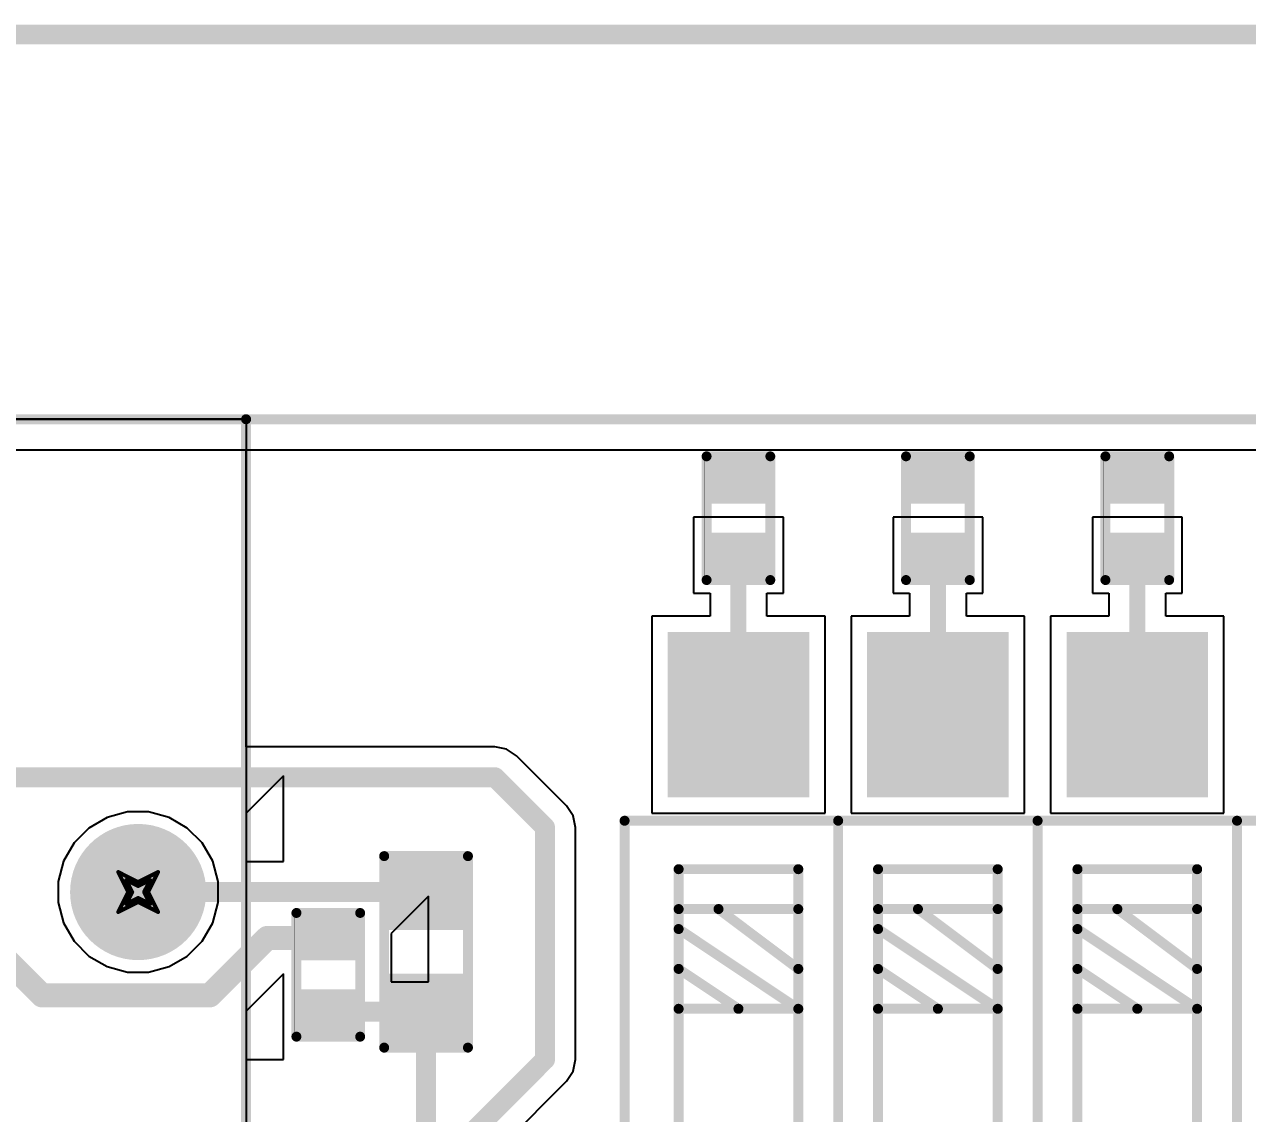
# Model space of a CAD drawing. Header units: inches. Extents: x 0 to 5032, y 0 to 5323.
# Drawn here: x 159.38 to 174.96, y 121.16 to 135.03 of the extents above; entities that cross this region are included whole.
import ezdxf

# ---------------------------------------------------------------- set-up
doc = ezdxf.new("R2010")
doc.units = ezdxf.units.IN
for name, color, linetype in [('Board Outline', 216, 'Continuous'), ('Bottom Layer', 5, 'Continuous'), ('Bottom Solder', 6, 'Continuous'), ('Drill Drawing', 1, 'Continuous'), ('Layer 1', 16, 'Continuous'), ('Layer 2', 76, 'Continuous'), ('Multi-Layer', 9, 'Continuous'), ('Pad Holes', 156, 'Continuous'), ('Top Layer', 1, 'Continuous'), ('Top Overlay', 2, 'Continuous'), ('Top Paste', 8, 'Continuous'), ('Top Solder', 216, 'Continuous')]:
    doc.layers.add(name, color=color, linetype=linetype)
doc.styles.add('Arial', font='', dxfattribs={"height": 0.2})
doc.styles.get('Arial').set_extended_font_data('Arial')

# ---------------------------------------------------------------- blocks, each defined once
blk = doc.blocks.new('DSIC07LS_P_53')
at = {"layer": 'Top Layer'}
for points in [[(-8.47, 5.45), (-6.77, 5.45), (-6.77, 3.45), (-8.47, 3.45)], [(-5.93, 5.45), (-4.23, 5.45), (-4.23, 3.45), (-5.93, 3.45)], [(-3.39, 5.45), (-1.69, 5.45), (-1.69, 3.45), (-3.39, 3.45)], [(-0.85, 5.45), (0.85, 5.45), (0.85, 3.45), (-0.85, 3.45)], [(1.69, 5.45), (3.39, 5.45), (3.39, 3.45), (1.69, 3.45)], [(4.23, 5.445), (5.93, 5.445), (5.93, 3.445), (4.23, 3.445)], [(6.77, 5.45), (8.47, 5.45), (8.47, 3.45), (6.77, 3.45)], [(-8.47, -3.45), (-6.77, -3.45), (-6.77, -5.45), (-8.47, -5.45)], [(-5.93, -3.45), (-4.23, -3.45), (-4.23, -5.45), (-5.93, -5.45)], [(-3.39, -3.445), (-1.69, -3.445), (-1.69, -5.445), (-3.39, -5.445)], [(-0.85, -3.45), (0.85, -3.45), (0.85, -5.45), (-0.85, -5.45)], [(1.69, -3.45), (3.39, -3.45), (3.39, -5.45), (1.69, -5.45)], [(4.23, -3.45), (5.93, -3.45), (5.93, -5.45), (4.23, -5.45)], [(6.77, -3.45), (8.47, -3.45), (8.47, -5.45), (6.77, -5.45)]]:
    blk.add_hatch(color=1, dxfattribs=at).paths.add_polyline_path(points)
at = {"layer": 'Top Paste'}
for points in [[(-8.47, 5.45), (-6.77, 5.45), (-6.77, 3.45), (-8.47, 3.45)], [(-5.93, 5.45), (-4.23, 5.45), (-4.23, 3.45), (-5.93, 3.45)], [(-3.39, 5.45), (-1.69, 5.45), (-1.69, 3.45), (-3.39, 3.45)], [(-0.85, 5.45), (0.85, 5.45), (0.85, 3.45), (-0.85, 3.45)], [(1.69, 5.45), (3.39, 5.45), (3.39, 3.45), (1.69, 3.45)], [(4.23, 5.445), (5.93, 5.445), (5.93, 3.445), (4.23, 3.445)], [(6.77, 5.45), (8.47, 5.45), (8.47, 3.45), (6.77, 3.45)], [(-8.47, -3.45), (-6.77, -3.45), (-6.77, -5.45), (-8.47, -5.45)], [(-5.93, -3.45), (-4.23, -3.45), (-4.23, -5.45), (-5.93, -5.45)], [(-3.39, -3.445), (-1.69, -3.445), (-1.69, -5.445), (-3.39, -5.445)], [(-0.85, -3.45), (0.85, -3.45), (0.85, -5.45), (-0.85, -5.45)], [(1.69, -3.45), (3.39, -3.45), (3.39, -5.45), (1.69, -5.45)], [(4.23, -3.45), (5.93, -3.45), (5.93, -5.45), (4.23, -5.45)], [(6.77, -3.45), (8.47, -3.45), (8.47, -5.45), (6.77, -5.45)]]:
    blk.add_hatch(color=8, dxfattribs=at).paths.add_polyline_path(points)
at = {"layer": 'Top Solder'}
for points in [[(-8.521, 5.501), (-6.719, 5.501), (-6.719, 3.399), (-8.521, 3.399)], [(-5.981, 5.501), (-4.179, 5.501), (-4.179, 3.399), (-5.981, 3.399)], [(-3.441, 5.501), (-1.639, 5.501), (-1.639, 3.399), (-3.441, 3.399)], [(-0.901, 5.501), (0.901, 5.501), (0.901, 3.399), (-0.901, 3.399)], [(1.639, 5.501), (3.441, 5.501), (3.441, 3.399), (1.639, 3.399)], [(4.179, 5.496), (5.981, 5.496), (5.981, 3.394), (4.179, 3.394)], [(6.719, 5.501), (8.521, 5.501), (8.521, 3.399), (6.719, 3.399)], [(-8.521, -3.399), (-6.719, -3.399), (-6.719, -5.501), (-8.521, -5.501)], [(-5.981, -3.399), (-4.179, -3.399), (-4.179, -5.501), (-5.981, -5.501)], [(-3.441, -3.394), (-1.639, -3.394), (-1.639, -5.496), (-3.441, -5.496)], [(-0.901, -3.399), (0.901, -3.399), (0.901, -5.501), (-0.901, -5.501)], [(1.639, -3.399), (3.441, -3.399), (3.441, -5.501), (1.639, -5.501)], [(4.179, -3.399), (5.981, -3.399), (5.981, -5.501), (4.179, -5.501)], [(6.719, -3.399), (8.521, -3.399), (8.521, -5.501), (6.719, -5.501)]]:
    blk.add_hatch(color=216, dxfattribs=at).paths.add_polyline_path(points)
at = {"layer": 'Top Overlay'}
for points in [[(-9.07, 3.1, 0.127, 0.127, 0), (-9.07, -3.1, 0.127, 0.127, 0)], [(9.068, 3.1, 0.127, 0.127, 0), (-9.068, 3.1, 0.127, 0.127, 0)], [(-6.35, 3.1, 0.127, 0.127, 0), (-6.35, -3.1, 0.127, 0.127, 0)], [(-3.81, 3.1, 0.127, 0.127, 0), (-3.81, -3.1, 0.127, 0.127, 0)], [(-1.143, 3.1, 0.127, 0.127, 0), (-1.143, -3.1, 0.127, 0.127, 0)], [(1.27, 3.1, 0.127, 0.127, 0), (1.27, -3.1, 0.127, 0.127, 0)], [(3.81, 3.1, 0.127, 0.127, 0), (3.81, -3.1, 0.127, 0.127, 0)], [(6.35, 3.1, 0.127, 0.127, 0), (6.35, -3.1, 0.127, 0.127, 0)], [(9.07, 3.1, 0.127, 0.127, 0), (9.07, -3.1, 0.127, 0.127, 0)], [(-6.858, 2.343, 0.127, 0.127, 0), (-8.382, 2.343, 0.127, 0.127, 0)], [(-8.382, 2.343, 0.127, 0.127, 0), (-8.382, -2.483, 0.127, 0.127, 0)], [(-6.858, 2.343, 0.127, 0.127, 0), (-6.858, -2.483, 0.127, 0.127, 0)], [(-5.842, 2.343, 0.127, 0.127, 0), (-5.842, -2.483, 0.127, 0.127, 0)], [(-4.318, 2.343, 0.127, 0.127, 0), (-5.842, 2.343, 0.127, 0.127, 0)], [(-4.318, 2.343, 0.127, 0.127, 0), (-4.318, -2.483, 0.127, 0.127, 0)], [(-1.778, 2.343, 0.127, 0.127, 0), (-3.302, 2.343, 0.127, 0.127, 0)], [(-3.302, 2.343, 0.127, 0.127, 0), (-3.302, -2.483, 0.127, 0.127, 0)], [(-1.778, 2.343, 0.127, 0.127, 0), (-1.778, -2.483, 0.127, 0.127, 0)], [(-0.762, 2.343, 0.127, 0.127, 0), (-0.762, -2.483, 0.127, 0.127, 0)], [(0.762, 2.343, 0.127, 0.127, 0), (-0.762, 2.343, 0.127, 0.127, 0)], [(0.762, 2.343, 0.127, 0.127, 0), (0.762, -2.483, 0.127, 0.127, 0)], [(3.302, 2.343, 0.127, 0.127, 0), (1.778, 2.343, 0.127, 0.127, 0)], [(1.778, 2.343, 0.127, 0.127, 0), (1.778, -2.483, 0.127, 0.127, 0)], [(3.302, 2.343, 0.127, 0.127, 0), (3.302, -2.483, 0.127, 0.127, 0)], [(4.318, 2.343, 0.127, 0.127, 0), (4.318, -2.483, 0.127, 0.127, 0)], [(5.842, 2.343, 0.127, 0.127, 0), (4.318, 2.343, 0.127, 0.127, 0)], [(5.842, 2.343, 0.127, 0.127, 0), (5.842, -2.483, 0.127, 0.127, 0)], [(8.382, 2.343, 0.127, 0.127, 0), (6.858, 2.343, 0.127, 0.127, 0)], [(6.858, 2.343, 0.127, 0.127, 0), (6.858, -2.483, 0.127, 0.127, 0)], [(8.382, 2.343, 0.127, 0.127, 0), (8.382, -2.483, 0.127, 0.127, 0)], [(-6.858, -0.705, 0.127, 0.127, 0), (-8.382, -0.705, 0.127, 0.127, 0)], [(-6.858, -1.721, 0.127, 0.127, 0), (-8.382, -0.705, 0.127, 0.127, 0)], [(-6.858, -1.213, 0.127, 0.127, 0), (-7.62, -0.705, 0.127, 0.127, 0)], [(-4.318, -1.721, 0.127, 0.127, 0), (-5.842, -0.705, 0.127, 0.127, 0)], [(-4.318, -0.705, 0.127, 0.127, 0), (-5.842, -0.705, 0.127, 0.127, 0)], [(-4.318, -1.213, 0.127, 0.127, 0), (-5.08, -0.705, 0.127, 0.127, 0)], [(-1.778, -0.705, 0.127, 0.127, 0), (-3.302, -0.705, 0.127, 0.127, 0)], [(-1.778, -1.721, 0.127, 0.127, 0), (-3.302, -0.705, 0.127, 0.127, 0)], [(-1.778, -1.213, 0.127, 0.127, 0), (-2.54, -0.705, 0.127, 0.127, 0)], [(0.762, -1.721, 0.127, 0.127, 0), (-0.762, -0.705, 0.127, 0.127, 0)], [(0.762, -0.705, 0.127, 0.127, 0), (-0.762, -0.705, 0.127, 0.127, 0)], [(0.762, -1.213, 0.127, 0.127, 0), (0, -0.705, 0.127, 0.127, 0)], [(3.302, -0.705, 0.127, 0.127, 0), (1.778, -0.705, 0.127, 0.127, 0)], [(3.302, -1.721, 0.127, 0.127, 0), (1.778, -0.705, 0.127, 0.127, 0)], [(3.302, -1.213, 0.127, 0.127, 0), (2.54, -0.705, 0.127, 0.127, 0)], [(5.842, -1.721, 0.127, 0.127, 0), (4.318, -0.705, 0.127, 0.127, 0)], [(5.842, -0.705, 0.127, 0.127, 0), (4.318, -0.705, 0.127, 0.127, 0)], [(5.842, -1.213, 0.127, 0.127, 0), (5.08, -0.705, 0.127, 0.127, 0)], [(8.382, -0.705, 0.127, 0.127, 0), (6.858, -0.705, 0.127, 0.127, 0)], [(8.382, -1.721, 0.127, 0.127, 0), (6.858, -0.705, 0.127, 0.127, 0)], [(8.382, -1.213, 0.127, 0.127, 0), (7.62, -0.705, 0.127, 0.127, 0)], [(-7.366, -1.975, 0.127, 0.127, 0), (-8.382, -1.213, 0.127, 0.127, 0)], [(-4.826, -1.975, 0.127, 0.127, 0), (-5.842, -1.213, 0.127, 0.127, 0)], [(-2.286, -1.975, 0.127, 0.127, 0), (-3.302, -1.213, 0.127, 0.127, 0)], [(0.254, -1.975, 0.127, 0.127, 0), (-0.762, -1.213, 0.127, 0.127, 0)], [(2.794, -1.975, 0.127, 0.127, 0), (1.778, -1.213, 0.127, 0.127, 0)], [(5.334, -1.975, 0.127, 0.127, 0), (4.318, -1.213, 0.127, 0.127, 0)], [(7.874, -1.975, 0.127, 0.127, 0), (6.858, -1.213, 0.127, 0.127, 0)], [(-6.858, -1.975, 0.127, 0.127, 0), (-8.382, -1.975, 0.127, 0.127, 0)], [(-4.318, -1.975, 0.127, 0.127, 0), (-5.842, -1.975, 0.127, 0.127, 0)], [(-1.778, -1.975, 0.127, 0.127, 0), (-3.302, -1.975, 0.127, 0.127, 0)], [(0.762, -1.975, 0.127, 0.127, 0), (-0.762, -1.975, 0.127, 0.127, 0)], [(3.302, -1.975, 0.127, 0.127, 0), (1.778, -1.975, 0.127, 0.127, 0)], [(5.842, -1.975, 0.127, 0.127, 0), (4.318, -1.975, 0.127, 0.127, 0)], [(8.382, -1.975, 0.127, 0.127, 0), (6.858, -1.975, 0.127, 0.127, 0)], [(-6.858, -2.483, 0.127, 0.127, 0), (-8.382, -2.483, 0.127, 0.127, 0)], [(-4.318, -2.483, 0.127, 0.127, 0), (-5.842, -2.483, 0.127, 0.127, 0)], [(-1.778, -2.483, 0.127, 0.127, 0), (-3.302, -2.483, 0.127, 0.127, 0)], [(0.762, -2.483, 0.127, 0.127, 0), (-0.762, -2.483, 0.127, 0.127, 0)], [(3.302, -2.483, 0.127, 0.127, 0), (1.778, -2.483, 0.127, 0.127, 0)], [(5.842, -2.483, 0.127, 0.127, 0), (4.318, -2.483, 0.127, 0.127, 0)], [(8.382, -2.483, 0.127, 0.127, 0), (6.858, -2.483, 0.127, 0.127, 0)], [(9.07, -3.1, 0.127, 0.127, 0), (-9.07, -3.1, 0.127, 0.127, 0)], [(-7.645, -5.664, 0.254, 0.254, 0), (-7.772, -5.791, 0.254, 0.254, 0)], [(-7.518, -5.791, 0.254, 0.254, 0), (-7.645, -5.664, 0.254, 0.254, 0)], [(-7.518, -5.791, 0.254, 0.254, 0), (-7.772, -5.791, 0.254, 0.254, 0)]]:
    blk.add_lwpolyline(points, format="xyseb", dxfattribs=at)
for points in [[(-9.102, 3.1, 0.0635, 0.0635, 1), (-9.038, 3.1, 0.0635, 0.0635, 1)], [(-9.1, 3.1, 0.0635, 0.0635, 1), (-9.036, 3.1, 0.0635, 0.0635, 1)], [(-6.382, 3.1, 0.0635, 0.0635, 1), (-6.318, 3.1, 0.0635, 0.0635, 1)], [(-3.842, 3.1, 0.0635, 0.0635, 1), (-3.778, 3.1, 0.0635, 0.0635, 1)], [(-1.175, 3.1, 0.0635, 0.0635, 1), (-1.111, 3.1, 0.0635, 0.0635, 1)], [(1.238, 3.1, 0.0635, 0.0635, 1), (1.302, 3.1, 0.0635, 0.0635, 1)], [(3.778, 3.1, 0.0635, 0.0635, 1), (3.842, 3.1, 0.0635, 0.0635, 1)], [(6.318, 3.1, 0.0635, 0.0635, 1), (6.382, 3.1, 0.0635, 0.0635, 1)], [(9.036, 3.1, 0.0635, 0.0635, 1), (9.1, 3.1, 0.0635, 0.0635, 1)], [(9.038, 3.1, 0.0635, 0.0635, 1), (9.102, 3.1, 0.0635, 0.0635, 1)], [(-8.414, 2.343, 0.0635, 0.0635, 1), (-8.35, 2.343, 0.0635, 0.0635, 1)], [(-8.414, 2.343, 0.0635, 0.0635, 1), (-8.35, 2.343, 0.0635, 0.0635, 1)], [(-6.89, 2.343, 0.0635, 0.0635, 1), (-6.826, 2.343, 0.0635, 0.0635, 1)], [(-6.89, 2.343, 0.0635, 0.0635, 1), (-6.826, 2.343, 0.0635, 0.0635, 1)], [(-5.874, 2.343, 0.0635, 0.0635, 1), (-5.81, 2.343, 0.0635, 0.0635, 1)], [(-5.874, 2.343, 0.0635, 0.0635, 1), (-5.81, 2.343, 0.0635, 0.0635, 1)], [(-4.35, 2.343, 0.0635, 0.0635, 1), (-4.286, 2.343, 0.0635, 0.0635, 1)], [(-4.35, 2.343, 0.0635, 0.0635, 1), (-4.286, 2.343, 0.0635, 0.0635, 1)], [(-3.334, 2.343, 0.0635, 0.0635, 1), (-3.27, 2.343, 0.0635, 0.0635, 1)], [(-3.334, 2.343, 0.0635, 0.0635, 1), (-3.27, 2.343, 0.0635, 0.0635, 1)], [(-1.81, 2.343, 0.0635, 0.0635, 1), (-1.746, 2.343, 0.0635, 0.0635, 1)], [(-1.81, 2.343, 0.0635, 0.0635, 1), (-1.746, 2.343, 0.0635, 0.0635, 1)], [(-0.794, 2.343, 0.0635, 0.0635, 1), (-0.73, 2.343, 0.0635, 0.0635, 1)], [(-0.794, 2.343, 0.0635, 0.0635, 1), (-0.73, 2.343, 0.0635, 0.0635, 1)], [(0.73, 2.343, 0.0635, 0.0635, 1), (0.794, 2.343, 0.0635, 0.0635, 1)], [(0.73, 2.343, 0.0635, 0.0635, 1), (0.794, 2.343, 0.0635, 0.0635, 1)], [(1.746, 2.343, 0.0635, 0.0635, 1), (1.81, 2.343, 0.0635, 0.0635, 1)], [(1.746, 2.343, 0.0635, 0.0635, 1), (1.81, 2.343, 0.0635, 0.0635, 1)], [(3.27, 2.343, 0.0635, 0.0635, 1), (3.334, 2.343, 0.0635, 0.0635, 1)], [(3.27, 2.343, 0.0635, 0.0635, 1), (3.334, 2.343, 0.0635, 0.0635, 1)], [(4.286, 2.343, 0.0635, 0.0635, 1), (4.35, 2.343, 0.0635, 0.0635, 1)], [(4.286, 2.343, 0.0635, 0.0635, 1), (4.35, 2.343, 0.0635, 0.0635, 1)], [(5.81, 2.343, 0.0635, 0.0635, 1), (5.874, 2.343, 0.0635, 0.0635, 1)], [(5.81, 2.343, 0.0635, 0.0635, 1), (5.874, 2.343, 0.0635, 0.0635, 1)], [(6.826, 2.343, 0.0635, 0.0635, 1), (6.89, 2.343, 0.0635, 0.0635, 1)], [(6.826, 2.343, 0.0635, 0.0635, 1), (6.89, 2.343, 0.0635, 0.0635, 1)], [(8.35, 2.343, 0.0635, 0.0635, 1), (8.414, 2.343, 0.0635, 0.0635, 1)], [(8.35, 2.343, 0.0635, 0.0635, 1), (8.414, 2.343, 0.0635, 0.0635, 1)], [(-8.414, -0.705, 0.0635, 0.0635, 1), (-8.35, -0.705, 0.0635, 0.0635, 1)], [(-8.414, -0.705, 0.0635, 0.0635, 1), (-8.35, -0.705, 0.0635, 0.0635, 1)], [(-7.652, -0.705, 0.0635, 0.0635, 1), (-7.588, -0.705, 0.0635, 0.0635, 1)], [(-6.89, -0.705, 0.0635, 0.0635, 1), (-6.826, -0.705, 0.0635, 0.0635, 1)], [(-5.874, -0.705, 0.0635, 0.0635, 1), (-5.81, -0.705, 0.0635, 0.0635, 1)], [(-5.874, -0.705, 0.0635, 0.0635, 1), (-5.81, -0.705, 0.0635, 0.0635, 1)], [(-5.112, -0.705, 0.0635, 0.0635, 1), (-5.048, -0.705, 0.0635, 0.0635, 1)], [(-4.35, -0.705, 0.0635, 0.0635, 1), (-4.286, -0.705, 0.0635, 0.0635, 1)], [(-3.334, -0.705, 0.0635, 0.0635, 1), (-3.27, -0.705, 0.0635, 0.0635, 1)], [(-3.334, -0.705, 0.0635, 0.0635, 1), (-3.27, -0.705, 0.0635, 0.0635, 1)], [(-2.572, -0.705, 0.0635, 0.0635, 1), (-2.508, -0.705, 0.0635, 0.0635, 1)], [(-1.81, -0.705, 0.0635, 0.0635, 1), (-1.746, -0.705, 0.0635, 0.0635, 1)], [(-0.794, -0.705, 0.0635, 0.0635, 1), (-0.73, -0.705, 0.0635, 0.0635, 1)], [(-0.794, -0.705, 0.0635, 0.0635, 1), (-0.73, -0.705, 0.0635, 0.0635, 1)], [(-0.032, -0.705, 0.0635, 0.0635, 1), (0.032, -0.705, 0.0635, 0.0635, 1)], [(0.73, -0.705, 0.0635, 0.0635, 1), (0.794, -0.705, 0.0635, 0.0635, 1)], [(1.746, -0.705, 0.0635, 0.0635, 1), (1.81, -0.705, 0.0635, 0.0635, 1)], [(1.746, -0.705, 0.0635, 0.0635, 1), (1.81, -0.705, 0.0635, 0.0635, 1)], [(2.508, -0.705, 0.0635, 0.0635, 1), (2.572, -0.705, 0.0635, 0.0635, 1)], [(3.27, -0.705, 0.0635, 0.0635, 1), (3.334, -0.705, 0.0635, 0.0635, 1)], [(4.286, -0.705, 0.0635, 0.0635, 1), (4.35, -0.705, 0.0635, 0.0635, 1)], [(4.286, -0.705, 0.0635, 0.0635, 1), (4.35, -0.705, 0.0635, 0.0635, 1)], [(5.048, -0.705, 0.0635, 0.0635, 1), (5.112, -0.705, 0.0635, 0.0635, 1)], [(5.81, -0.705, 0.0635, 0.0635, 1), (5.874, -0.705, 0.0635, 0.0635, 1)], [(6.826, -0.705, 0.0635, 0.0635, 1), (6.89, -0.705, 0.0635, 0.0635, 1)], [(6.826, -0.705, 0.0635, 0.0635, 1), (6.89, -0.705, 0.0635, 0.0635, 1)], [(7.588, -0.705, 0.0635, 0.0635, 1), (7.652, -0.705, 0.0635, 0.0635, 1)], [(8.35, -0.705, 0.0635, 0.0635, 1), (8.414, -0.705, 0.0635, 0.0635, 1)], [(-8.414, -1.213, 0.0635, 0.0635, 1), (-8.35, -1.213, 0.0635, 0.0635, 1)], [(-6.89, -1.213, 0.0635, 0.0635, 1), (-6.826, -1.213, 0.0635, 0.0635, 1)], [(-5.874, -1.213, 0.0635, 0.0635, 1), (-5.81, -1.213, 0.0635, 0.0635, 1)], [(-4.35, -1.213, 0.0635, 0.0635, 1), (-4.286, -1.213, 0.0635, 0.0635, 1)], [(-3.334, -1.213, 0.0635, 0.0635, 1), (-3.27, -1.213, 0.0635, 0.0635, 1)], [(-1.81, -1.213, 0.0635, 0.0635, 1), (-1.746, -1.213, 0.0635, 0.0635, 1)], [(-0.794, -1.213, 0.0635, 0.0635, 1), (-0.73, -1.213, 0.0635, 0.0635, 1)], [(0.73, -1.213, 0.0635, 0.0635, 1), (0.794, -1.213, 0.0635, 0.0635, 1)], [(1.746, -1.213, 0.0635, 0.0635, 1), (1.81, -1.213, 0.0635, 0.0635, 1)], [(3.27, -1.213, 0.0635, 0.0635, 1), (3.334, -1.213, 0.0635, 0.0635, 1)], [(4.286, -1.213, 0.0635, 0.0635, 1), (4.35, -1.213, 0.0635, 0.0635, 1)], [(5.81, -1.213, 0.0635, 0.0635, 1), (5.874, -1.213, 0.0635, 0.0635, 1)], [(6.826, -1.213, 0.0635, 0.0635, 1), (6.89, -1.213, 0.0635, 0.0635, 1)], [(8.35, -1.213, 0.0635, 0.0635, 1), (8.414, -1.213, 0.0635, 0.0635, 1)], [(-6.89, -1.721, 0.0635, 0.0635, 1), (-6.826, -1.721, 0.0635, 0.0635, 1)], [(-4.35, -1.721, 0.0635, 0.0635, 1), (-4.286, -1.721, 0.0635, 0.0635, 1)], [(-1.81, -1.721, 0.0635, 0.0635, 1), (-1.746, -1.721, 0.0635, 0.0635, 1)], [(0.73, -1.721, 0.0635, 0.0635, 1), (0.794, -1.721, 0.0635, 0.0635, 1)], [(3.27, -1.721, 0.0635, 0.0635, 1), (3.334, -1.721, 0.0635, 0.0635, 1)], [(5.81, -1.721, 0.0635, 0.0635, 1), (5.874, -1.721, 0.0635, 0.0635, 1)], [(8.35, -1.721, 0.0635, 0.0635, 1), (8.414, -1.721, 0.0635, 0.0635, 1)], [(-8.414, -1.975, 0.0635, 0.0635, 1), (-8.35, -1.975, 0.0635, 0.0635, 1)], [(-7.398, -1.975, 0.0635, 0.0635, 1), (-7.334, -1.975, 0.0635, 0.0635, 1)], [(-6.89, -1.975, 0.0635, 0.0635, 1), (-6.826, -1.975, 0.0635, 0.0635, 1)], [(-5.874, -1.975, 0.0635, 0.0635, 1), (-5.81, -1.975, 0.0635, 0.0635, 1)], [(-4.858, -1.975, 0.0635, 0.0635, 1), (-4.794, -1.975, 0.0635, 0.0635, 1)], [(-4.35, -1.975, 0.0635, 0.0635, 1), (-4.286, -1.975, 0.0635, 0.0635, 1)], [(-3.334, -1.975, 0.0635, 0.0635, 1), (-3.27, -1.975, 0.0635, 0.0635, 1)], [(-2.318, -1.975, 0.0635, 0.0635, 1), (-2.254, -1.975, 0.0635, 0.0635, 1)], [(-1.81, -1.975, 0.0635, 0.0635, 1), (-1.746, -1.975, 0.0635, 0.0635, 1)], [(-0.794, -1.975, 0.0635, 0.0635, 1), (-0.73, -1.975, 0.0635, 0.0635, 1)], [(0.222, -1.975, 0.0635, 0.0635, 1), (0.286, -1.975, 0.0635, 0.0635, 1)], [(0.73, -1.975, 0.0635, 0.0635, 1), (0.794, -1.975, 0.0635, 0.0635, 1)], [(1.746, -1.975, 0.0635, 0.0635, 1), (1.81, -1.975, 0.0635, 0.0635, 1)], [(2.762, -1.975, 0.0635, 0.0635, 1), (2.826, -1.975, 0.0635, 0.0635, 1)], [(3.27, -1.975, 0.0635, 0.0635, 1), (3.334, -1.975, 0.0635, 0.0635, 1)], [(4.286, -1.975, 0.0635, 0.0635, 1), (4.35, -1.975, 0.0635, 0.0635, 1)], [(5.302, -1.975, 0.0635, 0.0635, 1), (5.366, -1.975, 0.0635, 0.0635, 1)], [(5.81, -1.975, 0.0635, 0.0635, 1), (5.874, -1.975, 0.0635, 0.0635, 1)], [(6.826, -1.975, 0.0635, 0.0635, 1), (6.89, -1.975, 0.0635, 0.0635, 1)], [(7.842, -1.975, 0.0635, 0.0635, 1), (7.906, -1.975, 0.0635, 0.0635, 1)], [(8.35, -1.975, 0.0635, 0.0635, 1), (8.414, -1.975, 0.0635, 0.0635, 1)], [(-8.414, -2.483, 0.0635, 0.0635, 1), (-8.35, -2.483, 0.0635, 0.0635, 1)], [(-8.414, -2.483, 0.0635, 0.0635, 1), (-8.35, -2.483, 0.0635, 0.0635, 1)], [(-6.89, -2.483, 0.0635, 0.0635, 1), (-6.826, -2.483, 0.0635, 0.0635, 1)], [(-6.89, -2.483, 0.0635, 0.0635, 1), (-6.826, -2.483, 0.0635, 0.0635, 1)], [(-5.874, -2.483, 0.0635, 0.0635, 1), (-5.81, -2.483, 0.0635, 0.0635, 1)], [(-5.874, -2.483, 0.0635, 0.0635, 1), (-5.81, -2.483, 0.0635, 0.0635, 1)], [(-4.35, -2.483, 0.0635, 0.0635, 1), (-4.286, -2.483, 0.0635, 0.0635, 1)], [(-4.35, -2.483, 0.0635, 0.0635, 1), (-4.286, -2.483, 0.0635, 0.0635, 1)], [(-3.334, -2.483, 0.0635, 0.0635, 1), (-3.27, -2.483, 0.0635, 0.0635, 1)], [(-3.334, -2.483, 0.0635, 0.0635, 1), (-3.27, -2.483, 0.0635, 0.0635, 1)], [(-1.81, -2.483, 0.0635, 0.0635, 1), (-1.746, -2.483, 0.0635, 0.0635, 1)], [(-1.81, -2.483, 0.0635, 0.0635, 1), (-1.746, -2.483, 0.0635, 0.0635, 1)], [(-0.794, -2.483, 0.0635, 0.0635, 1), (-0.73, -2.483, 0.0635, 0.0635, 1)], [(-0.794, -2.483, 0.0635, 0.0635, 1), (-0.73, -2.483, 0.0635, 0.0635, 1)], [(0.73, -2.483, 0.0635, 0.0635, 1), (0.794, -2.483, 0.0635, 0.0635, 1)], [(0.73, -2.483, 0.0635, 0.0635, 1), (0.794, -2.483, 0.0635, 0.0635, 1)], [(1.746, -2.483, 0.0635, 0.0635, 1), (1.81, -2.483, 0.0635, 0.0635, 1)], [(1.746, -2.483, 0.0635, 0.0635, 1), (1.81, -2.483, 0.0635, 0.0635, 1)], [(3.27, -2.483, 0.0635, 0.0635, 1), (3.334, -2.483, 0.0635, 0.0635, 1)], [(3.27, -2.483, 0.0635, 0.0635, 1), (3.334, -2.483, 0.0635, 0.0635, 1)], [(4.286, -2.483, 0.0635, 0.0635, 1), (4.35, -2.483, 0.0635, 0.0635, 1)], [(4.286, -2.483, 0.0635, 0.0635, 1), (4.35, -2.483, 0.0635, 0.0635, 1)], [(5.81, -2.483, 0.0635, 0.0635, 1), (5.874, -2.483, 0.0635, 0.0635, 1)], [(5.81, -2.483, 0.0635, 0.0635, 1), (5.874, -2.483, 0.0635, 0.0635, 1)], [(6.826, -2.483, 0.0635, 0.0635, 1), (6.89, -2.483, 0.0635, 0.0635, 1)], [(6.826, -2.483, 0.0635, 0.0635, 1), (6.89, -2.483, 0.0635, 0.0635, 1)], [(8.35, -2.483, 0.0635, 0.0635, 1), (8.414, -2.483, 0.0635, 0.0635, 1)], [(8.35, -2.483, 0.0635, 0.0635, 1), (8.414, -2.483, 0.0635, 0.0635, 1)], [(-9.102, -3.1, 0.0635, 0.0635, 1), (-9.038, -3.1, 0.0635, 0.0635, 1)], [(-9.102, -3.1, 0.0635, 0.0635, 1), (-9.038, -3.1, 0.0635, 0.0635, 1)], [(-6.382, -3.1, 0.0635, 0.0635, 1), (-6.318, -3.1, 0.0635, 0.0635, 1)], [(-3.842, -3.1, 0.0635, 0.0635, 1), (-3.778, -3.1, 0.0635, 0.0635, 1)], [(-1.175, -3.1, 0.0635, 0.0635, 1), (-1.111, -3.1, 0.0635, 0.0635, 1)], [(1.238, -3.1, 0.0635, 0.0635, 1), (1.302, -3.1, 0.0635, 0.0635, 1)], [(3.778, -3.1, 0.0635, 0.0635, 1), (3.842, -3.1, 0.0635, 0.0635, 1)], [(6.318, -3.1, 0.0635, 0.0635, 1), (6.382, -3.1, 0.0635, 0.0635, 1)], [(9.038, -3.1, 0.0635, 0.0635, 1), (9.102, -3.1, 0.0635, 0.0635, 1)], [(9.038, -3.1, 0.0635, 0.0635, 1), (9.102, -3.1, 0.0635, 0.0635, 1)], [(-7.709, -5.664, 0.127, 0.127, 1), (-7.582, -5.664, 0.127, 0.127, 1)], [(-7.709, -5.664, 0.127, 0.127, 1), (-7.582, -5.664, 0.127, 0.127, 1)], [(-7.836, -5.791, 0.127, 0.127, 1), (-7.709, -5.791, 0.127, 0.127, 1)], [(-7.836, -5.791, 0.127, 0.127, 1), (-7.709, -5.791, 0.127, 0.127, 1)], [(-7.582, -5.791, 0.127, 0.127, 1), (-7.455, -5.791, 0.127, 0.127, 1)], [(-7.582, -5.791, 0.127, 0.127, 1), (-7.455, -5.791, 0.127, 0.127, 1)]]:
    blk.add_lwpolyline(points, format="xyseb", close=True, dxfattribs=at)
at = {"layer": 'Top Overlay', "style": 'Arial'}
for p in [(-7.608, 1.779), (-5.068, 1.779), (-2.528, 1.779), (0.012, 1.779), (2.552, 1.779), (5.092, 1.779), (7.632, 1.779)]:
    blk.add_text('ON', height=0.4945, rotation=-90, dxfattribs=at).set_placement(p)
blk = doc.blocks.new('R___0402_62')
at = {"layer": 'Top Layer'}
for points in [[(-0.699, -0.318), (-0.699, 0.317), (-0.241, 0.317), (-0.241, -0.318)], [(0.241, -0.318), (0.241, 0.317), (0.699, 0.317), (0.699, -0.318)]]:
    blk.add_hatch(color=1, dxfattribs=at).paths.add_polyline_path(points)
at = {"layer": 'Top Paste'}
for points in [[(-0.699, -0.318), (-0.699, 0.317), (-0.241, 0.317), (-0.241, -0.318)], [(0.241, -0.318), (0.241, 0.317), (0.699, 0.317), (0.699, -0.318)]]:
    blk.add_hatch(color=8, dxfattribs=at).paths.add_polyline_path(points)
at = {"layer": 'Top Solder'}
for points in [[(-0.754, -0.373), (-0.754, 0.373), (-0.186, 0.373), (-0.186, -0.373)], [(0.186, -0.373), (0.186, 0.373), (0.754, 0.373), (0.754, -0.373)]]:
    blk.add_hatch(color=216, dxfattribs=at).paths.add_polyline_path(points)
at = {"layer": 'Top Overlay'}
for points in [[(-0.787, -0.406, 0.127, 0.127, 0), (-0.787, 0.406, 0.127, 0.127, 0)], [(0.787, 0.406, 0.127, 0.127, 0), (-0.787, 0.406, 0.127, 0.127, 0)], [(0.787, -0.406, 0.127, 0.127, 0), (0.787, 0.406, 0.127, 0.127, 0)], [(0.787, -0.406, 0.127, 0.127, 0), (-0.787, -0.406, 0.127, 0.127, 0)], [(0.813, -0.432, 0.00323, 0.00323, 0), (-0.813, -0.432, 0.00323, 0.00323, 0)]]:
    blk.add_lwpolyline(points, format="xyseb", dxfattribs=at)
for points in [[(-0.819, 0.406, 0.0635, 0.0635, 1), (-0.756, 0.406, 0.0635, 0.0635, 1)], [(-0.819, 0.406, 0.0635, 0.0635, 1), (-0.756, 0.406, 0.0635, 0.0635, 1)], [(0.756, 0.406, 0.0635, 0.0635, 1), (0.819, 0.406, 0.0635, 0.0635, 1)], [(0.756, 0.406, 0.0635, 0.0635, 1), (0.819, 0.406, 0.0635, 0.0635, 1)], [(-0.819, -0.406, 0.0635, 0.0635, 1), (-0.756, -0.406, 0.0635, 0.0635, 1)], [(-0.819, -0.406, 0.0635, 0.0635, 1), (-0.756, -0.406, 0.0635, 0.0635, 1)], [(-0.814, -0.432, 0.00161, 0.00161, 1), (-0.812, -0.432, 0.00161, 0.00161, 1)], [(0.756, -0.406, 0.0635, 0.0635, 1), (0.819, -0.406, 0.0635, 0.0635, 1)], [(0.756, -0.406, 0.0635, 0.0635, 1), (0.819, -0.406, 0.0635, 0.0635, 1)], [(0.812, -0.432, 0.00161, 0.00161, 1), (0.814, -0.432, 0.00161, 0.00161, 1)]]:
    blk.add_lwpolyline(points, format="xyseb", close=True, dxfattribs=at)
blk = doc.blocks.new('R___0402_63')
at = {"layer": 'Top Layer'}
for points in [[(-0.699, -0.318), (-0.699, 0.317), (-0.241, 0.317), (-0.241, -0.318)], [(0.241, -0.318), (0.241, 0.317), (0.699, 0.317), (0.699, -0.318)]]:
    blk.add_hatch(color=1, dxfattribs=at).paths.add_polyline_path(points)
at = {"layer": 'Top Paste'}
for points in [[(-0.699, -0.318), (-0.699, 0.317), (-0.241, 0.317), (-0.241, -0.318)], [(0.241, -0.318), (0.241, 0.317), (0.699, 0.317), (0.699, -0.318)]]:
    blk.add_hatch(color=8, dxfattribs=at).paths.add_polyline_path(points)
at = {"layer": 'Top Solder'}
for points in [[(-0.754, -0.373), (-0.754, 0.373), (-0.186, 0.373), (-0.186, -0.373)], [(0.186, -0.373), (0.186, 0.373), (0.754, 0.373), (0.754, -0.373)]]:
    blk.add_hatch(color=216, dxfattribs=at).paths.add_polyline_path(points)
at = {"layer": 'Top Overlay'}
for points in [[(-0.787, -0.406, 0.127, 0.127, 0), (-0.787, 0.406, 0.127, 0.127, 0)], [(0.787, 0.406, 0.127, 0.127, 0), (-0.787, 0.406, 0.127, 0.127, 0)], [(0.787, -0.406, 0.127, 0.127, 0), (0.787, 0.406, 0.127, 0.127, 0)], [(0.787, -0.406, 0.127, 0.127, 0), (-0.787, -0.406, 0.127, 0.127, 0)], [(0.813, -0.432, 0.00323, 0.00323, 0), (-0.813, -0.432, 0.00323, 0.00323, 0)]]:
    blk.add_lwpolyline(points, format="xyseb", dxfattribs=at)
for points in [[(-0.819, 0.406, 0.0635, 0.0635, 1), (-0.756, 0.406, 0.0635, 0.0635, 1)], [(-0.819, 0.406, 0.0635, 0.0635, 1), (-0.756, 0.406, 0.0635, 0.0635, 1)], [(0.756, 0.406, 0.0635, 0.0635, 1), (0.819, 0.406, 0.0635, 0.0635, 1)], [(0.756, 0.406, 0.0635, 0.0635, 1), (0.819, 0.406, 0.0635, 0.0635, 1)], [(-0.819, -0.406, 0.0635, 0.0635, 1), (-0.756, -0.406, 0.0635, 0.0635, 1)], [(-0.819, -0.406, 0.0635, 0.0635, 1), (-0.756, -0.406, 0.0635, 0.0635, 1)], [(-0.814, -0.432, 0.00161, 0.00161, 1), (-0.812, -0.432, 0.00161, 0.00161, 1)], [(0.756, -0.406, 0.0635, 0.0635, 1), (0.819, -0.406, 0.0635, 0.0635, 1)], [(0.756, -0.406, 0.0635, 0.0635, 1), (0.819, -0.406, 0.0635, 0.0635, 1)], [(0.812, -0.432, 0.00161, 0.00161, 1), (0.814, -0.432, 0.00161, 0.00161, 1)]]:
    blk.add_lwpolyline(points, format="xyseb", close=True, dxfattribs=at)
blk = doc.blocks.new('R___0402_64')
at = {"layer": 'Top Layer'}
for points in [[(-0.699, -0.318), (-0.699, 0.317), (-0.241, 0.317), (-0.241, -0.318)], [(0.241, -0.318), (0.241, 0.317), (0.699, 0.317), (0.699, -0.318)]]:
    blk.add_hatch(color=1, dxfattribs=at).paths.add_polyline_path(points)
at = {"layer": 'Top Paste'}
for points in [[(-0.699, -0.318), (-0.699, 0.317), (-0.241, 0.317), (-0.241, -0.318)], [(0.241, -0.318), (0.241, 0.317), (0.699, 0.317), (0.699, -0.318)]]:
    blk.add_hatch(color=8, dxfattribs=at).paths.add_polyline_path(points)
at = {"layer": 'Top Solder'}
for points in [[(-0.754, -0.373), (-0.754, 0.373), (-0.186, 0.373), (-0.186, -0.373)], [(0.186, -0.373), (0.186, 0.373), (0.754, 0.373), (0.754, -0.373)]]:
    blk.add_hatch(color=216, dxfattribs=at).paths.add_polyline_path(points)
at = {"layer": 'Top Overlay'}
for points in [[(-0.787, -0.406, 0.127, 0.127, 0), (-0.787, 0.406, 0.127, 0.127, 0)], [(0.787, 0.406, 0.127, 0.127, 0), (-0.787, 0.406, 0.127, 0.127, 0)], [(0.787, -0.406, 0.127, 0.127, 0), (0.787, 0.406, 0.127, 0.127, 0)], [(0.787, -0.406, 0.127, 0.127, 0), (-0.787, -0.406, 0.127, 0.127, 0)], [(0.813, -0.432, 0.00323, 0.00323, 0), (-0.813, -0.432, 0.00323, 0.00323, 0)]]:
    blk.add_lwpolyline(points, format="xyseb", dxfattribs=at)
for points in [[(-0.819, 0.406, 0.0635, 0.0635, 1), (-0.756, 0.406, 0.0635, 0.0635, 1)], [(-0.819, 0.406, 0.0635, 0.0635, 1), (-0.756, 0.406, 0.0635, 0.0635, 1)], [(0.756, 0.406, 0.0635, 0.0635, 1), (0.819, 0.406, 0.0635, 0.0635, 1)], [(0.756, 0.406, 0.0635, 0.0635, 1), (0.819, 0.406, 0.0635, 0.0635, 1)], [(-0.819, -0.406, 0.0635, 0.0635, 1), (-0.756, -0.406, 0.0635, 0.0635, 1)], [(-0.819, -0.406, 0.0635, 0.0635, 1), (-0.756, -0.406, 0.0635, 0.0635, 1)], [(-0.814, -0.432, 0.00161, 0.00161, 1), (-0.812, -0.432, 0.00161, 0.00161, 1)], [(0.756, -0.406, 0.0635, 0.0635, 1), (0.819, -0.406, 0.0635, 0.0635, 1)], [(0.756, -0.406, 0.0635, 0.0635, 1), (0.819, -0.406, 0.0635, 0.0635, 1)], [(0.812, -0.432, 0.00161, 0.00161, 1), (0.814, -0.432, 0.00161, 0.00161, 1)]]:
    blk.add_lwpolyline(points, format="xyseb", close=True, dxfattribs=at)
blk = doc.blocks.new('HR911105A_223')
at = {"layer": 'Bottom Layer'}
h = blk.add_hatch(color=5, dxfattribs=at)
edge = h.paths.add_edge_path()
edge.add_arc((6.625, 6.895), 0.765, 0, 360)
at = {"layer": 'Bottom Solder'}
h = blk.add_hatch(color=6, dxfattribs=at)
edge = h.paths.add_edge_path()
edge.add_arc((6.625, 6.895), 0.867, 0, 360)
at = {"layer": 'Layer 1'}
h = blk.add_hatch(color=16, dxfattribs=at)
edge = h.paths.add_edge_path()
edge.add_arc((6.625, 6.895), 0.765, 0, 360)
at = {"layer": 'Layer 2'}
h = blk.add_hatch(color=76, dxfattribs=at)
edge = h.paths.add_edge_path()
edge.add_arc((6.625, 6.895), 0.765, 0, 360)
at = {"layer": 'Multi-Layer'}
h = blk.add_hatch(color=9, dxfattribs=at)
edge = h.paths.add_edge_path()
edge.add_arc((6.625, 6.895), 0.765, 0, 360)
at = {"layer": 'Pad Holes'}
h = blk.add_hatch(color=7, dxfattribs=at)
edge = h.paths.add_edge_path()
edge.add_arc((6.625, 6.895), 0.51, 0, 360)
at = {"layer": 'Top Layer'}
h = blk.add_hatch(color=1, dxfattribs=at)
edge = h.paths.add_edge_path()
edge.add_arc((6.625, 6.895), 0.765, 0, 360)
at = {"layer": 'Top Solder'}
h = blk.add_hatch(color=216, dxfattribs=at)
edge = h.paths.add_edge_path()
edge.add_arc((6.625, 6.895), 0.867, 0, 360)
at = {"layer": 'Top Overlay'}
for points in [[(-8, 12.915, 0.127, 0.127, 0), (8, 12.915, 0.127, 0.127, 0)], [(8, 0.495, 0.127, 0.127, 0), (8, 12.915, 0.127, 0.127, 0)]]:
    blk.add_lwpolyline(points, format="xyseb", dxfattribs=at)
blk.add_lwpolyline([(7.968, 12.915, 0.0635, 0.0635, 1), (8.032, 12.915, 0.0635, 0.0635, 1)], format="xyseb", close=True, dxfattribs=at)
blk.add_lwpolyline([(7.968, 12.915, 0.0635, 0.0635, 1), (8.032, 12.915, 0.0635, 0.0635, 1)], format="xyseb", close=True, dxfattribs=at)
blk = doc.blocks.new('R___0603_237')
at = {"layer": 'Top Layer'}
for points in [[(-0.381, 0.4445), (-0.381, -0.4445), (-1.143, -0.4445), (-1.143, 0.4445)], [(1.143, 0.4445), (1.143, -0.4445), (0.381, -0.4445), (0.381, 0.4445)]]:
    blk.add_hatch(color=1, dxfattribs=at).paths.add_polyline_path(points)
at = {"layer": 'Top Paste'}
for points in [[(-0.381, 0.4445), (-0.381, -0.4445), (-1.143, -0.4445), (-1.143, 0.4445)], [(1.143, 0.4445), (1.143, -0.4445), (0.381, -0.4445), (0.381, 0.4445)]]:
    blk.add_hatch(color=8, dxfattribs=at).paths.add_polyline_path(points)
at = {"layer": 'Top Solder'}
for points in [[(-0.2794, 0.5461), (-0.2794, -0.5461), (-1.2446, -0.5461), (-1.2446, 0.5461)], [(1.2446, 0.5461), (1.2446, -0.5461), (0.2794, -0.5461), (0.2794, 0.5461)]]:
    blk.add_hatch(color=216, dxfattribs=at).paths.add_polyline_path(points)
at = {"layer": 'Top Overlay'}
for points in [[(-1.2192, 0.5334, 0.127, 0.127, 0), (1.2192, 0.5334, 0.127, 0.127, 0)], [(-1.2192, 0.5334, 0.127, 0.127, 0), (-1.2192, -0.5334, 0.127, 0.127, 0)], [(1.2192, 0.5334, 0.127, 0.127, 0), (1.2192, -0.5334, 0.127, 0.127, 0)], [(-1.2192, -0.5334, 0.127, 0.127, 0), (1.2192, -0.5334, 0.127, 0.127, 0)]]:
    blk.add_lwpolyline(points, format="xyseb", dxfattribs=at)
for points in [[(-1.25095, 0.5334, 0.0635, 0.0635, 1), (-1.18745, 0.5334, 0.0635, 0.0635, 1)], [(-1.25095, 0.5334, 0.0635, 0.0635, 1), (-1.18745, 0.5334, 0.0635, 0.0635, 1)], [(1.18745, 0.5334, 0.0635, 0.0635, 1), (1.25095, 0.5334, 0.0635, 0.0635, 1)], [(1.18745, 0.5334, 0.0635, 0.0635, 1), (1.25095, 0.5334, 0.0635, 0.0635, 1)], [(-1.25095, -0.5334, 0.0635, 0.0635, 1), (-1.18745, -0.5334, 0.0635, 0.0635, 1)], [(-1.25095, -0.5334, 0.0635, 0.0635, 1), (-1.18745, -0.5334, 0.0635, 0.0635, 1)], [(1.18745, -0.5334, 0.0635, 0.0635, 1), (1.25095, -0.5334, 0.0635, 0.0635, 1)], [(1.18745, -0.5334, 0.0635, 0.0635, 1), (1.25095, -0.5334, 0.0635, 0.0635, 1)]]:
    blk.add_lwpolyline(points, format="xyseb", close=True, dxfattribs=at)
blk = doc.blocks.new('R___0402_241')
at = {"layer": 'Top Layer'}
for points in [[(-0.699, -0.318), (-0.699, 0.317), (-0.241, 0.317), (-0.241, -0.318)], [(0.241, -0.318), (0.241, 0.317), (0.699, 0.317), (0.699, -0.318)]]:
    blk.add_hatch(color=1, dxfattribs=at).paths.add_polyline_path(points)
at = {"layer": 'Top Paste'}
for points in [[(-0.699, -0.318), (-0.699, 0.317), (-0.241, 0.317), (-0.241, -0.318)], [(0.241, -0.318), (0.241, 0.317), (0.699, 0.317), (0.699, -0.318)]]:
    blk.add_hatch(color=8, dxfattribs=at).paths.add_polyline_path(points)
at = {"layer": 'Top Solder'}
for points in [[(-0.754, -0.373), (-0.754, 0.373), (-0.186, 0.373), (-0.186, -0.373)], [(0.186, -0.373), (0.186, 0.373), (0.754, 0.373), (0.754, -0.373)]]:
    blk.add_hatch(color=216, dxfattribs=at).paths.add_polyline_path(points)
at = {"layer": 'Top Overlay'}
for points in [[(-0.787, -0.406, 0.127, 0.127, 0), (-0.787, 0.406, 0.127, 0.127, 0)], [(0.787, 0.406, 0.127, 0.127, 0), (-0.787, 0.406, 0.127, 0.127, 0)], [(0.787, -0.406, 0.127, 0.127, 0), (0.787, 0.406, 0.127, 0.127, 0)], [(0.787, -0.406, 0.127, 0.127, 0), (-0.787, -0.406, 0.127, 0.127, 0)], [(0.813, -0.432, 0.00323, 0.00323, 0), (-0.813, -0.432, 0.00323, 0.00323, 0)]]:
    blk.add_lwpolyline(points, format="xyseb", dxfattribs=at)
for points in [[(-0.819, 0.406, 0.0635, 0.0635, 1), (-0.756, 0.406, 0.0635, 0.0635, 1)], [(-0.819, 0.406, 0.0635, 0.0635, 1), (-0.756, 0.406, 0.0635, 0.0635, 1)], [(0.756, 0.406, 0.0635, 0.0635, 1), (0.819, 0.406, 0.0635, 0.0635, 1)], [(0.756, 0.406, 0.0635, 0.0635, 1), (0.819, 0.406, 0.0635, 0.0635, 1)], [(-0.819, -0.406, 0.0635, 0.0635, 1), (-0.756, -0.406, 0.0635, 0.0635, 1)], [(-0.819, -0.406, 0.0635, 0.0635, 1), (-0.756, -0.406, 0.0635, 0.0635, 1)], [(-0.814, -0.432, 0.00161, 0.00161, 1), (-0.812, -0.432, 0.00161, 0.00161, 1)], [(0.756, -0.406, 0.0635, 0.0635, 1), (0.819, -0.406, 0.0635, 0.0635, 1)], [(0.756, -0.406, 0.0635, 0.0635, 1), (0.819, -0.406, 0.0635, 0.0635, 1)], [(0.812, -0.432, 0.00161, 0.00161, 1), (0.814, -0.432, 0.00161, 0.00161, 1)]]:
    blk.add_lwpolyline(points, format="xyseb", close=True, dxfattribs=at)

msp = doc.modelspace()

# ---------------------------------------------------------------- linework, layer by layer
at = {"layer": 'Board Outline'}
for points in [[(107.618, 134.899, 0.254, 0.254, 0), (200, 134.899, 0.254, 0.254, 0)], [(0, 130, 0.127, 0.127, 0), (200, 130, 0.127, 0.127, 0)]]:
    msp.add_lwpolyline(points, format="xyseb", dxfattribs=at)
at = {"layer": 'Bottom Layer'}
for p, q in [((162.213, 130.002), (122.775, 130.002)), ((162.213, 108.601), (162.213, 130.002)), ((162.213, 117.484), (162.213, 129.612)), ((162.213, 129.612), (195.516, 129.612))]:
    msp.add_line(p, q, dxfattribs=at)
at = {"layer": 'Drill Drawing'}
for points in [[(160.578, 124.234, 0.0508, 0.0508, 0), (160.832, 124.107, 0.0508, 0.0508, 0)], [(160.578, 124.234, 0.0508, 0.0508, 0), (160.705, 123.98, 0.0508, 0.0508, 0)], [(160.68, 124.132, 0.0508, 0.0508, 0), (160.832, 124.056, 0.0508, 0.0508, 0)], [(160.68, 124.132, 0.0508, 0.0508, 0), (160.756, 123.98, 0.0508, 0.0508, 0)], [(160.832, 124.107, 0.0508, 0.0508, 0), (161.086, 124.234, 0.0508, 0.0508, 0)], [(160.832, 124.056, 0.0508, 0.0508, 0), (160.985, 124.132, 0.0508, 0.0508, 0)], [(160.908, 123.98, 0.0508, 0.0508, 0), (160.985, 124.132, 0.0508, 0.0508, 0)], [(160.959, 123.98, 0.0508, 0.0508, 0), (161.086, 124.234, 0.0508, 0.0508, 0)], [(160.578, 123.726, 0.0508, 0.0508, 0), (160.705, 123.98, 0.0508, 0.0508, 0)], [(160.68, 123.828, 0.0508, 0.0508, 0), (160.756, 123.98, 0.0508, 0.0508, 0)], [(160.908, 123.98, 0.0508, 0.0508, 0), (160.985, 123.828, 0.0508, 0.0508, 0)], [(160.959, 123.98, 0.0508, 0.0508, 0), (161.086, 123.726, 0.0508, 0.0508, 0)], [(160.578, 123.726, 0.0508, 0.0508, 0), (160.832, 123.853, 0.0508, 0.0508, 0)], [(160.68, 123.828, 0.0508, 0.0508, 0), (160.832, 123.904, 0.0508, 0.0508, 0)], [(160.832, 123.904, 0.0508, 0.0508, 0), (160.985, 123.828, 0.0508, 0.0508, 0)], [(160.832, 123.853, 0.0508, 0.0508, 0), (161.086, 123.726, 0.0508, 0.0508, 0)]]:
    msp.add_lwpolyline(points, format="xyseb", dxfattribs=at)
for points in [[(160.565, 124.234, 0.0254, 0.0254, 1), (160.591, 124.234, 0.0254, 0.0254, 1)], [(160.565, 124.234, 0.0254, 0.0254, 1), (160.591, 124.234, 0.0254, 0.0254, 1)], [(160.667, 124.132, 0.0254, 0.0254, 1), (160.692, 124.132, 0.0254, 0.0254, 1)], [(160.667, 124.132, 0.0254, 0.0254, 1), (160.692, 124.132, 0.0254, 0.0254, 1)], [(160.972, 124.132, 0.0254, 0.0254, 1), (160.997, 124.132, 0.0254, 0.0254, 1)], [(160.972, 124.132, 0.0254, 0.0254, 1), (160.997, 124.132, 0.0254, 0.0254, 1)], [(161.073, 124.234, 0.0254, 0.0254, 1), (161.099, 124.234, 0.0254, 0.0254, 1)], [(161.073, 124.234, 0.0254, 0.0254, 1), (161.099, 124.234, 0.0254, 0.0254, 1)], [(160.692, 123.98, 0.0254, 0.0254, 1), (160.718, 123.98, 0.0254, 0.0254, 1)], [(160.692, 123.98, 0.0254, 0.0254, 1), (160.718, 123.98, 0.0254, 0.0254, 1)], [(160.743, 123.98, 0.0254, 0.0254, 1), (160.769, 123.98, 0.0254, 0.0254, 1)], [(160.743, 123.98, 0.0254, 0.0254, 1), (160.769, 123.98, 0.0254, 0.0254, 1)], [(160.819, 124.107, 0.0254, 0.0254, 1), (160.845, 124.107, 0.0254, 0.0254, 1)], [(160.819, 124.107, 0.0254, 0.0254, 1), (160.845, 124.107, 0.0254, 0.0254, 1)], [(160.819, 124.056, 0.0254, 0.0254, 1), (160.845, 124.056, 0.0254, 0.0254, 1)], [(160.819, 124.056, 0.0254, 0.0254, 1), (160.845, 124.056, 0.0254, 0.0254, 1)], [(160.896, 123.98, 0.0254, 0.0254, 1), (160.921, 123.98, 0.0254, 0.0254, 1)], [(160.896, 123.98, 0.0254, 0.0254, 1), (160.921, 123.98, 0.0254, 0.0254, 1)], [(160.946, 123.98, 0.0254, 0.0254, 1), (160.972, 123.98, 0.0254, 0.0254, 1)], [(160.946, 123.98, 0.0254, 0.0254, 1), (160.972, 123.98, 0.0254, 0.0254, 1)], [(160.667, 123.828, 0.0254, 0.0254, 1), (160.692, 123.828, 0.0254, 0.0254, 1)], [(160.667, 123.828, 0.0254, 0.0254, 1), (160.692, 123.828, 0.0254, 0.0254, 1)], [(160.819, 123.904, 0.0254, 0.0254, 1), (160.845, 123.904, 0.0254, 0.0254, 1)], [(160.819, 123.904, 0.0254, 0.0254, 1), (160.845, 123.904, 0.0254, 0.0254, 1)], [(160.819, 123.853, 0.0254, 0.0254, 1), (160.845, 123.853, 0.0254, 0.0254, 1)], [(160.819, 123.853, 0.0254, 0.0254, 1), (160.845, 123.853, 0.0254, 0.0254, 1)], [(160.972, 123.828, 0.0254, 0.0254, 1), (160.997, 123.828, 0.0254, 0.0254, 1)], [(160.972, 123.828, 0.0254, 0.0254, 1), (160.997, 123.828, 0.0254, 0.0254, 1)], [(160.565, 123.726, 0.0254, 0.0254, 1), (160.591, 123.726, 0.0254, 0.0254, 1)], [(160.565, 123.726, 0.0254, 0.0254, 1), (160.591, 123.726, 0.0254, 0.0254, 1)], [(161.073, 123.726, 0.0254, 0.0254, 1), (161.099, 123.726, 0.0254, 0.0254, 1)], [(161.073, 123.726, 0.0254, 0.0254, 1), (161.099, 123.726, 0.0254, 0.0254, 1)]]:
    msp.add_lwpolyline(points, format="xyseb", close=True, dxfattribs=at)
at = {"layer": 'Layer 1'}
for p, q in [((0.388, 129.612), (199.612, 129.612)), ((160.698, 124.999), (160.439, 124.93)), ((160.966, 124.999), (160.698, 124.999)), ((161.225, 124.93), (160.966, 124.999)), ((160.206, 124.795), (160.017, 124.606)), ((160.439, 124.93), (160.206, 124.795)), ((161.458, 124.795), (161.225, 124.93)), ((161.648, 124.606), (161.458, 124.795)), ((160.017, 124.606), (159.883, 124.373)), ((161.782, 124.373), (161.648, 124.606)), ((159.883, 124.373), (159.813, 124.114)), ((161.851, 124.114), (161.782, 124.373)), ((159.813, 124.114), (159.813, 123.846)), ((161.851, 123.846), (161.851, 124.114)), ((159.813, 123.846), (159.883, 123.587)), ((161.782, 123.587), (161.851, 123.846)), ((159.883, 123.587), (160.017, 123.354)), ((161.648, 123.354), (161.782, 123.587)), ((160.017, 123.354), (160.206, 123.165)), ((161.458, 123.165), (161.648, 123.354)), ((160.206, 123.165), (160.439, 123.03)), ((161.225, 123.03), (161.458, 123.165)), ((160.439, 123.03), (160.698, 122.961)), ((160.698, 122.961), (160.966, 122.961)), ((160.966, 122.961), (161.225, 123.03))]:
    msp.add_line(p, q, dxfattribs=at)
at = {"layer": 'Layer 2'}
for p, q in [((162.213, 130.002), (122.775, 130.002)), ((162.213, 108.601), (162.213, 130.002)), ((162.213, 117.484), (162.213, 129.612)), ((162.213, 129.612), (179.857, 129.612))]:
    msp.add_line(p, q, dxfattribs=at)
at = {"layer": 'Top Layer'}
for p, q in [((122.77, 130.002), (162.207, 130.002)), ((162.207, 130.002), (162.207, 104.08)), ((162.207, 125.83), (162.207, 129.612)), ((162.207, 129.612), (194.225, 129.612)), ((169.05, 128.753), (167.907, 128.753)), ((167.907, 128.753), (167.907, 127.787)), ((169.05, 127.787), (169.05, 128.753)), ((171.59, 128.753), (170.447, 128.753)), ((170.447, 128.753), (170.447, 127.787)), ((171.59, 127.787), (171.59, 128.753)), ((174.13, 128.753), (172.987, 128.753)), ((172.987, 128.753), (172.987, 127.787)), ((174.13, 127.787), (174.13, 128.753)), ((167.907, 127.787), (168.116, 127.787)), ((168.116, 127.787), (168.116, 127.492)), ((168.841, 127.492), (168.841, 127.787)), ((168.841, 127.787), (169.05, 127.787)), ((170.447, 127.787), (170.656, 127.787)), ((170.656, 127.787), (170.656, 127.492)), ((171.381, 127.492), (171.381, 127.787)), ((171.381, 127.787), (171.59, 127.787)), ((172.987, 127.787), (173.196, 127.787)), ((173.196, 127.787), (173.196, 127.492)), ((173.921, 127.492), (173.921, 127.787)), ((173.921, 127.787), (174.13, 127.787)), ((168.116, 127.492), (167.374, 127.492)), ((167.374, 127.492), (167.374, 124.984)), ((169.582, 127.492), (168.841, 127.492)), ((169.582, 124.984), (169.582, 127.492)), ((170.656, 127.492), (169.914, 127.492)), ((169.914, 127.492), (169.914, 124.984)), ((172.122, 127.492), (171.381, 127.492)), ((172.122, 124.984), (172.122, 127.492)), ((173.196, 127.492), (172.454, 127.492)), ((172.454, 127.492), (172.454, 124.984)), ((174.662, 127.492), (173.921, 127.492)), ((174.662, 124.984), (174.662, 127.492)), ((165.375, 125.83), (162.207, 125.83)), ((165.524, 125.8), (165.375, 125.83)), ((165.65, 125.716), (165.524, 125.8)), ((166.289, 125.077), (165.65, 125.716)), ((162.682, 125.46), (162.207, 124.985)), ((162.682, 124.368), (162.682, 125.46)), ((162.207, 124.985), (162.207, 124.368)), ((166.373, 124.951), (166.289, 125.077)), ((166.403, 124.803), (166.373, 124.951)), ((167.374, 124.984), (169.582, 124.984)), ((169.914, 124.984), (172.122, 124.984)), ((172.454, 124.984), (174.662, 124.984)), ((166.403, 121.847), (166.403, 124.803)), ((162.207, 124.368), (162.682, 124.368)), ((164.53, 123.929), (164.054, 123.453)), ((164.53, 122.837), (164.53, 123.929)), ((164.054, 123.453), (164.054, 122.837)), ((162.682, 122.939), (162.207, 122.463)), ((162.682, 121.847), (162.682, 122.939)), ((164.054, 122.837), (164.53, 122.837)), ((162.207, 122.463), (162.207, 121.847)), ((162.207, 121.847), (162.682, 121.847)), ((166.373, 121.698), (166.403, 121.847)), ((166.289, 121.572), (166.373, 121.698)), ((165.485, 120.768), (166.289, 121.572))]:
    msp.add_line(p, q, dxfattribs=at)
for points in [[(168.478, 126.238, 0.203, 0.203, 0), (168.478, 128.27, 0.203, 0.203, 0)], [(171.018, 126.238, 0.203, 0.203, 0), (171.018, 128.27, 0.203, 0.203, 0)], [(173.558, 126.238, 0.203, 0.203, 0), (173.558, 128.27, 0.203, 0.203, 0)], [(145.933, 125.442, 0.254, 0.254, 0), (165.375, 125.442, 0.254, 0.254, 0)], [(165.375, 125.442, 0.254, 0.254, 0), (166.014, 124.803, 0.254, 0.254, 0)], [(166.014, 121.847, 0.254, 0.254, 0), (166.014, 124.803, 0.254, 0.254, 0)], [(158.292, 123.98, 0.305, 0.305, 0), (159.609, 122.663, 0.305, 0.305, 0)], [(160.832, 123.98, 0.254, 0.254, 0), (164.499, 123.98, 0.254, 0.254, 0)], [(161.744, 122.663, 0.305, 0.305, 0), (162.477, 123.396, 0.305, 0.305, 0)], [(162.477, 123.396, 0.305, 0.305, 0), (163.224, 123.396, 0.305, 0.305, 0)], [(159.609, 122.663, 0.305, 0.305, 0), (161.744, 122.663, 0.305, 0.305, 0)], [(163.254, 122.456, 0.254, 0.254, 0), (164.499, 122.456, 0.254, 0.254, 0)], [(164.499, 115.302, 0.254, 0.254, 0), (164.499, 122.456, 0.254, 0.254, 0)], [(165.097, 120.929, 0.254, 0.254, 0), (166.014, 121.847, 0.254, 0.254, 0)]]:
    msp.add_lwpolyline(points, format="xyseb", dxfattribs=at)
for points in [[(168.427, 128.27, 0.102, 0.102, 1), (168.529, 128.27, 0.102, 0.102, 1)], [(170.967, 128.27, 0.102, 0.102, 1), (171.069, 128.27, 0.102, 0.102, 1)], [(173.507, 128.27, 0.102, 0.102, 1), (173.609, 128.27, 0.102, 0.102, 1)], [(168.427, 126.238, 0.102, 0.102, 1), (168.529, 126.238, 0.102, 0.102, 1)], [(170.967, 126.238, 0.102, 0.102, 1), (171.069, 126.238, 0.102, 0.102, 1)], [(173.507, 126.238, 0.102, 0.102, 1), (173.609, 126.238, 0.102, 0.102, 1)], [(165.312, 125.442, 0.127, 0.127, 1), (165.439, 125.442, 0.127, 0.127, 1)], [(165.312, 125.442, 0.127, 0.127, 1), (165.439, 125.442, 0.127, 0.127, 1)], [(165.951, 124.803, 0.127, 0.127, 1), (166.078, 124.803, 0.127, 0.127, 1)], [(165.951, 124.803, 0.127, 0.127, 1), (166.078, 124.803, 0.127, 0.127, 1)], [(160.769, 123.98, 0.127, 0.127, 1), (160.896, 123.98, 0.127, 0.127, 1)], [(164.435, 123.98, 0.127, 0.127, 1), (164.562, 123.98, 0.127, 0.127, 1)], [(162.401, 123.396, 0.152, 0.152, 1), (162.553, 123.396, 0.152, 0.152, 1)], [(162.401, 123.396, 0.152, 0.152, 1), (162.553, 123.396, 0.152, 0.152, 1)], [(163.148, 123.396, 0.152, 0.152, 1), (163.3, 123.396, 0.152, 0.152, 1)], [(159.533, 122.663, 0.152, 0.152, 1), (159.686, 122.663, 0.152, 0.152, 1)], [(159.533, 122.663, 0.152, 0.152, 1), (159.686, 122.663, 0.152, 0.152, 1)], [(161.668, 122.663, 0.152, 0.152, 1), (161.82, 122.663, 0.152, 0.152, 1)], [(161.668, 122.663, 0.152, 0.152, 1), (161.82, 122.663, 0.152, 0.152, 1)], [(163.19, 122.456, 0.127, 0.127, 1), (163.317, 122.456, 0.127, 0.127, 1)], [(164.435, 122.456, 0.127, 0.127, 1), (164.562, 122.456, 0.127, 0.127, 1)], [(164.435, 122.456, 0.127, 0.127, 1), (164.562, 122.456, 0.127, 0.127, 1)], [(165.951, 121.847, 0.127, 0.127, 1), (166.078, 121.847, 0.127, 0.127, 1)], [(165.951, 121.847, 0.127, 0.127, 1), (166.078, 121.847, 0.127, 0.127, 1)]]:
    msp.add_lwpolyline(points, format="xyseb", close=True, dxfattribs=at)

# ---------------------------------------------------------------- block references
msp.add_blockref('HR911105A_223', (154.207, 117.085))
for name, p, rotation in [('R___0402_62', (168.478, 128.74), 270), ('R___0402_63', (171.018, 128.74), 270), ('R___0402_64', (173.558, 128.74), 270), ('DSIC07LS_P_53', (176.098, 121.788), 180), ('R___0603_237', (164.499, 123.218), 90), ('R___0402_241', (163.254, 122.926), 270)]:
    msp.add_blockref(name, p, dxfattribs=dict(rotation=rotation))

doc.saveas('drawing.dxf')
